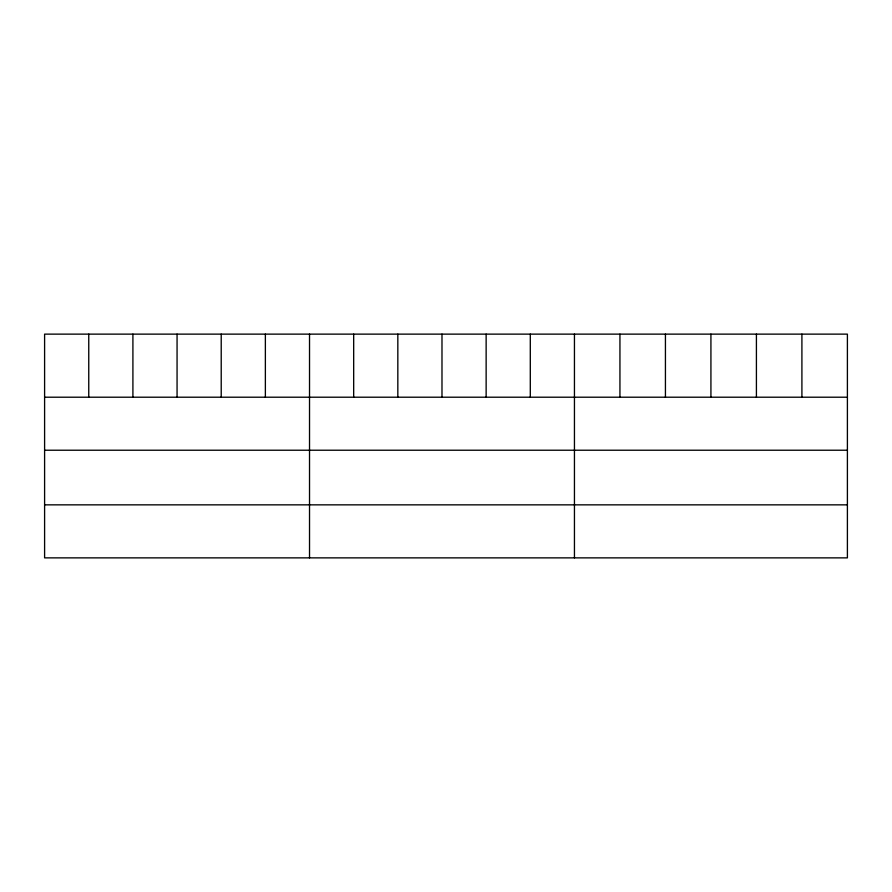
<?xml version="1.0" encoding="UTF-8"?>
<svg xmlns="http://www.w3.org/2000/svg" width="892" height="892" viewBox="0 0 892 892"><rect width="100%" height="100%" fill="white"/><g stroke="black" fill="none" stroke-linecap="round" stroke-linejoin="round"><path stroke-width="1.34" d="M847.4 397.208L847.4 557.868L44.6 557.868L44.6 334.132L847.4 334.132L847.4 397.208L44.6 397.208M44.6 450.226L847.4 450.226M44.6 504.85L847.4 504.85M801.908 334.132L801.908 397.208M756.416 334.132L756.416 397.208M710.924 334.132L710.924 397.208M665.432 334.132L665.432 397.208M619.94 334.132L619.94 397.208M574.448 334.132L574.448 557.868M530.294 334.132L530.294 397.208M486.14 334.132L486.14 397.208M441.986 334.132L441.986 397.208M397.832 334.132L397.832 397.208M353.678 334.132L353.678 397.208M309.524 334.132L309.524 557.868M265.37 334.132L265.37 397.208M221.216 334.132L221.216 397.208M177.062 334.132L177.062 397.208M132.908 334.132L132.908 397.208M88.754 334.132L88.754 397.208"/></g></svg>
